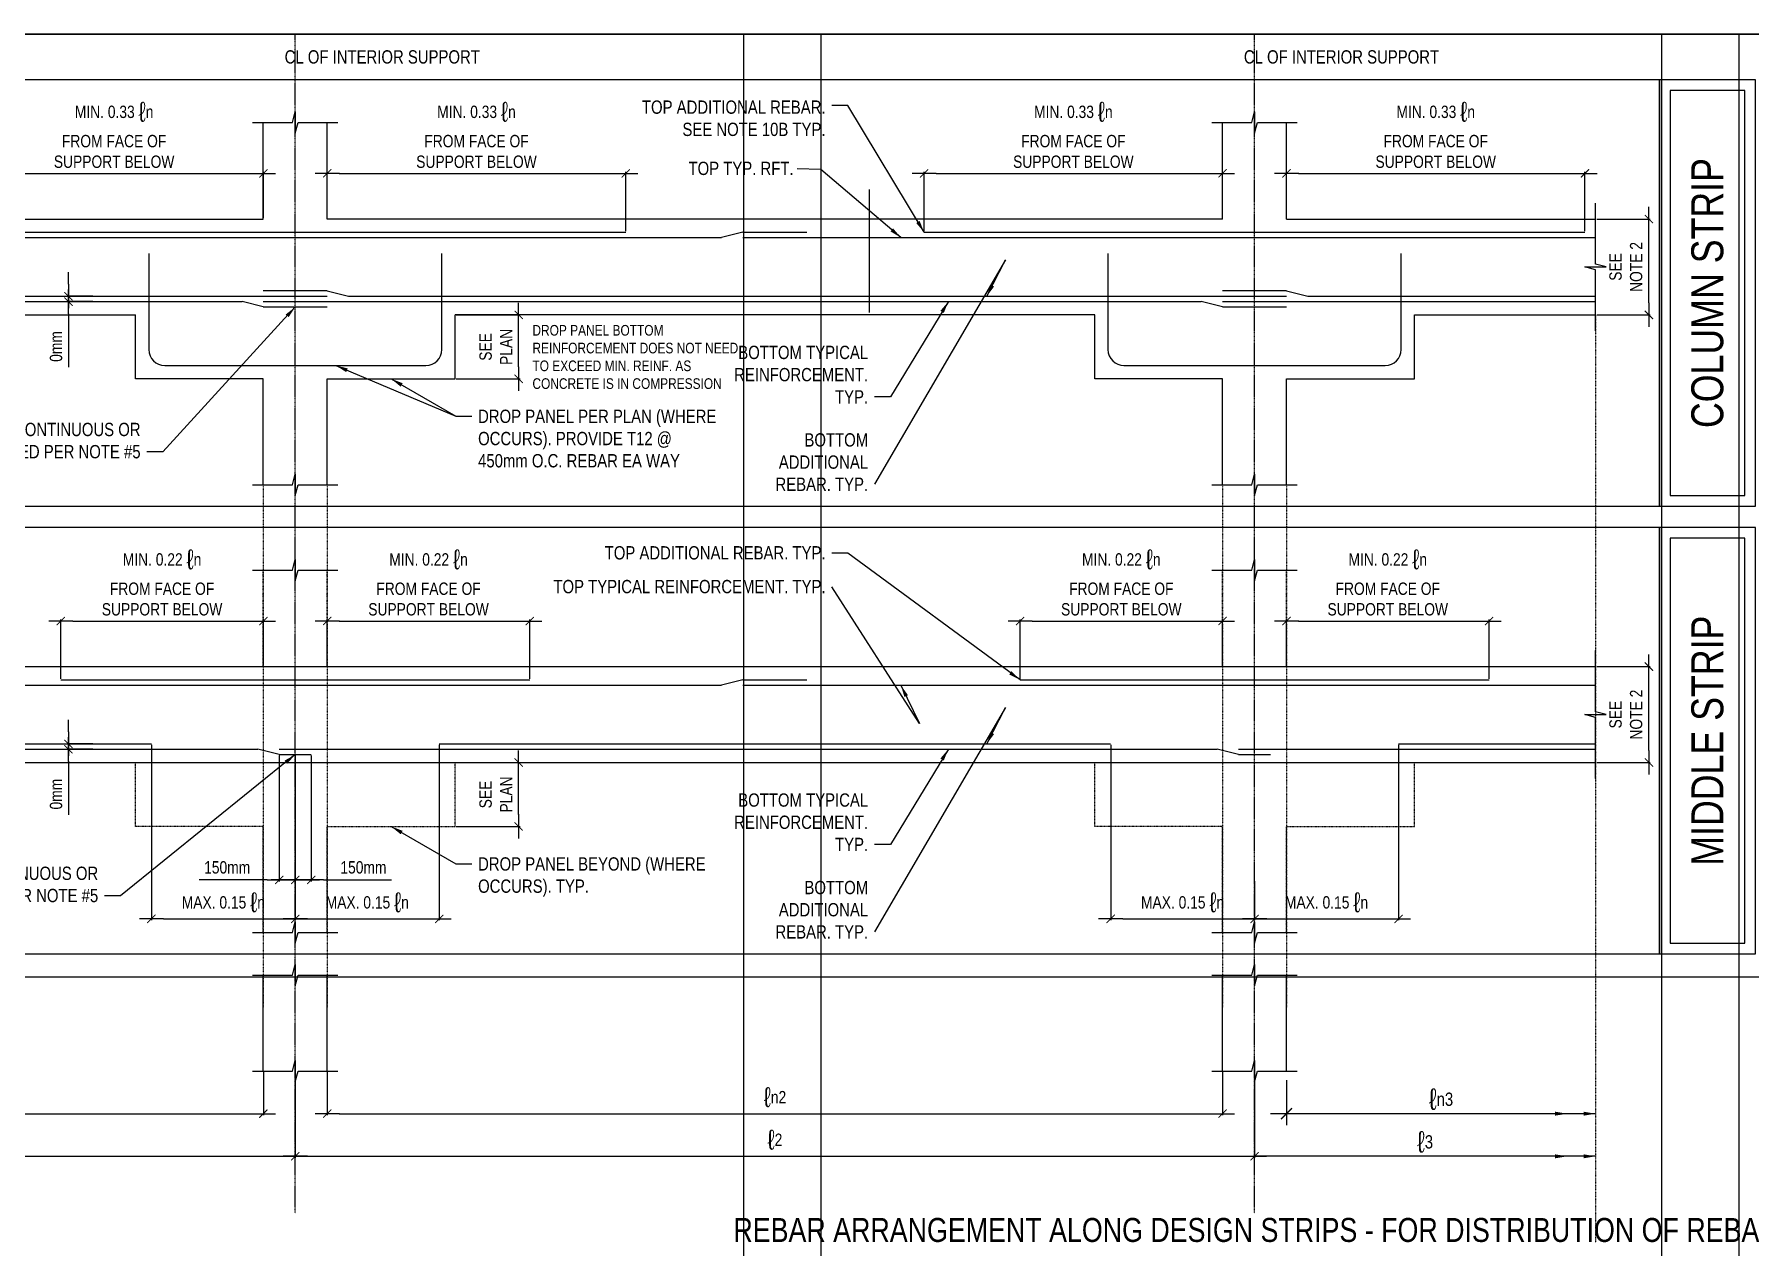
# Model space of a CAD drawing. Header units: millimetres. Extents: x 2010 to 89904, y -16050 to 57150.
# Drawn here: x 22634 to 55935, y 33612 to 57150 of the extents above; entities that cross this region are included whole.
import ezdxf

# ---------------------------------------------------------------- set-up
doc = ezdxf.new("R2010")
doc.units = ezdxf.units.MM
for name, pattern in [('CENTER2', [1.125, 0.75, -0.125, 0.125, -0.125]), ('DOT2', [0.125, 0, -0.125]), ('HIDDEN2', [0.1875, 0.125, -0.0625])]:
    doc.linetypes.add(name, pattern=pattern)
doc.layers.add('NPLT-JLA', color=193, linetype='Continuous', plot=False)
doc.layers.add('S-G-LBRY-NOTE', color=24, linetype='Continuous', plot=False)
for name, color, linetype in [('S-G-BREK', 2, 'Continuous'), ('S-G-CNTR', 1, 'CENTER2'), ('S-G-DIMS', 1, 'Continuous'), ('S-G-DOTS', 2, 'DOT2'), ('S-G-HDN2', 1, 'HIDDEN2'), ('S-G-LEDR', 2, 'Continuous'), ('S-G-MEDM', 3, 'Continuous'), ('S-G-RBAR', 7, 'Continuous'), ('S-G-STTL', 4, 'Continuous'), ('S-G-THIN', 1, 'Continuous'), ('S-G-TITL', 7, 'Continuous')]:
    doc.layers.add(name, color=color, linetype=linetype)
doc.styles.add('ARIAL', font='arial.ttf', dxfattribs={"width": 0.8})
doc.dimstyles.new('ARIALDIMS', dxfattribs={"dimscale": 12, "dimtxt": 20, "dimasz": 19.5, "dimexe": 2.25, "dimexo": 1.75, "dimgap": 10, "dimtad": 1, "dimzin": 3, "dimdsep": 46, "dimtxsty": 'ARIAL', "dimblk1": 'nyatick', "dimblk2": 'nyatick', "dimsah": 1, "dimcen": 2.25, "dimclrd": 1, "dimclre": 1, "dimclrt": 2, "dimadec": 0, "dimazin": 0, "dimtfac": 1, "dimtmove": 0, "dimatfit": 3, "dimfxl": 1, "dimfrac": 2, "dimtolj": 1, "dimtzin": 0, "dimarcsym": 0})

# ---------------------------------------------------------------- blocks, each defined once
blk = doc.blocks.new('nyatick')
at = {"layer": 'S-G-DIMS'}
blk.add_line((-1.01, 0), (1, 0), dxfattribs=at)
at = {"layer": 'S-G-DIMS', "const_width": 0.08}
blk.add_lwpolyline([(0.34, 0.34), (-0.34, -0.34)], dxfattribs=at)
blk = doc.blocks.new('*D557')
at = {"layer": 'Defpoints', "color": 0, "transparency": 16777216}
for p in [(52944, 53564), (53979, 53564), (52944, 51702)]:
    blk.add_point(p, dxfattribs=at)
at = {"layer": 'S-G-DIMS', "color": 1, "lineweight": -2, "transparency": 16777216}
for p, q in [((52965, 53564), (54006, 53564)), ((53979, 51936), (53979, 53330)), ((52965, 51702), (54006, 51702))]:
    blk.add_line(p, q, dxfattribs=at)
at = {"layer": 'S-G-DIMS', "color": 1, "lineweight": -2, "transparency": 16777216, "xscale": 234, "yscale": 234, "zscale": 234}
for p, rotation in [((53979, 53564), 90), ((53979, 51702), 270)]:
    blk.add_blockref('nyatick', p, dxfattribs=dict(at, rotation=rotation))
at = {"layer": 'S-G-DIMS', "color": 2, "transparency": 16777216, "insert": (53532, 52633), "char_height": 240, "attachment_point": 5, "rotation": 90, "style": 'ARIAL'}
blk.add_mtext('\\A1;SEE\\PNOTE 2', dxfattribs=at)
blk = doc.blocks.new('*D558')
at = {"layer": 'Defpoints', "color": 0, "transparency": 16777216}
for p in [(9699, 37022), (27080, 37022), (27080, 36194)]:
    blk.add_point(p, dxfattribs=at)
at = {"layer": 'S-G-DIMS', "color": 1, "lineweight": -2, "transparency": 16777216}
for p, q in [((9699, 37001), (9699, 36167)), ((27080, 37001), (27080, 36167)), ((9933, 36194), (26846, 36194))]:
    blk.add_line(p, q, dxfattribs=at)
at = {"layer": 'S-G-DIMS', "color": 1, "lineweight": -2, "transparency": 16777216, "xscale": 234, "yscale": 234, "zscale": 234, "rotation": 180}
blk.add_blockref('nyatick', (9699, 36194), dxfattribs=at)
at = {"layer": 'S-G-DIMS', "color": 1, "lineweight": -2, "transparency": 16777216, "xscale": 234, "yscale": 234, "zscale": 234}
blk.add_blockref('nyatick', (27080, 36194), dxfattribs=at)
at = {"layer": 'S-G-DIMS', "color": 2, "transparency": 16777216, "insert": (18389, 36512), "char_height": 240, "attachment_point": 5, "style": 'ARIAL'}
blk.add_mtext('\\A1;{\\fArial|b0|i0|c0|p34;\\H1.6x;ℓ\\H0.625x;n1 }', dxfattribs=at)
blk = doc.blocks.new('*D559')
at = {"layer": 'Defpoints', "color": 0, "transparency": 16777216}
for p in [(28321, 37022), (45702, 37022), (45702, 36194)]:
    blk.add_point(p, dxfattribs=at)
at = {"layer": 'S-G-DIMS', "color": 1, "lineweight": -2, "transparency": 16777216}
for p, q in [((28321, 37001), (28321, 36167)), ((45702, 37001), (45702, 36167)), ((28555, 36194), (45468, 36194))]:
    blk.add_line(p, q, dxfattribs=at)
at = {"layer": 'S-G-DIMS', "color": 1, "lineweight": -2, "transparency": 16777216, "xscale": 234, "yscale": 234, "zscale": 234, "rotation": 180}
blk.add_blockref('nyatick', (28321, 36194), dxfattribs=at)
at = {"layer": 'S-G-DIMS', "color": 1, "lineweight": -2, "transparency": 16777216, "xscale": 234, "yscale": 234, "zscale": 234}
blk.add_blockref('nyatick', (45702, 36194), dxfattribs=at)
at = {"layer": 'S-G-DIMS', "color": 2, "transparency": 16777216, "insert": (37012, 36512), "char_height": 240, "attachment_point": 5, "style": 'ARIAL'}
blk.add_mtext('\\A1;{\\fArial|b0|i0|c0|p34;\\H1.6x;ℓ\\H0.625x;n2 }', dxfattribs=at)
blk = doc.blocks.new('*D560')
at = {"layer": 'Defpoints', "color": 0, "transparency": 16777216}
for p in [(9078, 37022), (27701, 37022), (27701, 35366)]:
    blk.add_point(p, dxfattribs=at)
at = {"layer": 'S-G-DIMS', "color": 1, "lineweight": -2, "transparency": 16777216}
for p, q in [((9078, 37001), (9078, 35339)), ((27701, 37001), (27701, 35339)), ((9312, 35366), (27467, 35366))]:
    blk.add_line(p, q, dxfattribs=at)
at = {"layer": 'S-G-DIMS', "color": 1, "lineweight": -2, "transparency": 16777216, "xscale": 234, "yscale": 234, "zscale": 234, "rotation": 180}
blk.add_blockref('nyatick', (9078, 35366), dxfattribs=at)
at = {"layer": 'S-G-DIMS', "color": 1, "lineweight": -2, "transparency": 16777216, "xscale": 234, "yscale": 234, "zscale": 234}
blk.add_blockref('nyatick', (27701, 35366), dxfattribs=at)
at = {"layer": 'S-G-DIMS', "color": 2, "transparency": 16777216, "insert": (18389, 35685), "char_height": 240, "attachment_point": 5, "style": 'ARIAL'}
blk.add_mtext('\\A1;{\\fArial|b0|i0|c0|p34;\\H1.6x;ℓ\\H0.625x;1 }', dxfattribs=at)
blk = doc.blocks.new('*D561')
at = {"layer": 'Defpoints', "color": 0, "transparency": 16777216}
for p in [(27701, 37022), (46323, 37022), (46323, 35366)]:
    blk.add_point(p, dxfattribs=at)
at = {"layer": 'S-G-DIMS', "color": 1, "lineweight": -2, "transparency": 16777216}
for p, q in [((27701, 37001), (27701, 35339)), ((46323, 37001), (46323, 35339)), ((27935, 35366), (46089, 35366))]:
    blk.add_line(p, q, dxfattribs=at)
at = {"layer": 'S-G-DIMS', "color": 1, "lineweight": -2, "transparency": 16777216, "xscale": 234, "yscale": 234, "zscale": 234, "rotation": 180}
blk.add_blockref('nyatick', (27701, 35366), dxfattribs=at)
at = {"layer": 'S-G-DIMS', "color": 1, "lineweight": -2, "transparency": 16777216, "xscale": 234, "yscale": 234, "zscale": 234}
blk.add_blockref('nyatick', (46323, 35366), dxfattribs=at)
at = {"layer": 'S-G-DIMS', "color": 2, "transparency": 16777216, "insert": (37012, 35685), "char_height": 240, "attachment_point": 5, "style": 'ARIAL'}
blk.add_mtext('\\A1;{\\fArial|b0|i0|c0|p34;\\H1.6x;ℓ\\H0.625x;2 }', dxfattribs=at)
blk = doc.blocks.new('*D618')
at = {"layer": 'Defpoints', "color": 0, "transparency": 16777216}
for p in [(52944, 44874), (53979, 44874), (52944, 43011)]:
    blk.add_point(p, dxfattribs=at)
at = {"layer": 'S-G-DIMS', "color": 1, "lineweight": -2, "transparency": 16777216}
for p, q in [((52965, 44874), (54006, 44874)), ((53979, 43245), (53979, 44640)), ((52965, 43011), (54006, 43011))]:
    blk.add_line(p, q, dxfattribs=at)
at = {"layer": 'S-G-DIMS', "color": 1, "lineweight": -2, "transparency": 16777216, "xscale": 234, "yscale": 234, "zscale": 234}
for p, rotation in [((53979, 44874), 90), ((53979, 43011), 270)]:
    blk.add_blockref('nyatick', p, dxfattribs=dict(at, rotation=rotation))
at = {"layer": 'S-G-DIMS', "color": 2, "transparency": 16777216, "insert": (53532, 43942), "char_height": 240, "attachment_point": 5, "rotation": 90, "style": 'ARIAL'}
blk.add_mtext('\\A1;SEE\\PNOTE 2', dxfattribs=at)
blk = doc.blocks.new('*D619')
at = {"layer": 'Defpoints', "color": 0, "transparency": 16777216}
for p in [(30804, 51702), (32036, 51702), (30804, 50460)]:
    blk.add_point(p, dxfattribs=at)
at = {"layer": 'S-G-DIMS', "color": 1, "lineweight": -2, "transparency": 16777216}
for p, q in [((30825, 51702), (32063, 51702)), ((32036, 50694), (32036, 51468)), ((30825, 50460), (32063, 50460))]:
    blk.add_line(p, q, dxfattribs=at)
at = {"layer": 'S-G-DIMS', "color": 1, "lineweight": -2, "transparency": 16777216, "xscale": 234, "yscale": 234, "zscale": 234}
for p, rotation in [((32036, 51702), 90), ((32036, 50460), 270)]:
    blk.add_blockref('nyatick', p, dxfattribs=dict(at, rotation=rotation))
at = {"layer": 'S-G-DIMS', "color": 2, "transparency": 16777216, "insert": (31594, 51081), "char_height": 240, "attachment_point": 5, "rotation": 90, "style": 'ARIAL'}
blk.add_mtext('\\A1;SEE\\PPLAN', dxfattribs=at)
blk = doc.blocks.new('*D621')
at = {"layer": 'Defpoints', "color": 0, "transparency": 16777216}
for p in [(27080, 54450), (21286, 53305), (27080, 53564)]:
    blk.add_point(p, dxfattribs=at)
at = {"layer": 'S-G-DIMS', "color": 1, "lineweight": -2, "transparency": 16777216}
for p, q in [((21286, 53326), (21286, 54477)), ((21520, 54450), (26846, 54450)), ((27080, 53585), (27080, 54477))]:
    blk.add_line(p, q, dxfattribs=at)
at = {"layer": 'S-G-DIMS', "color": 1, "lineweight": -2, "transparency": 16777216, "xscale": 234, "yscale": 234, "zscale": 234, "rotation": 180}
blk.add_blockref('nyatick', (21286, 54450), dxfattribs=at)
at = {"layer": 'S-G-DIMS', "color": 1, "lineweight": -2, "transparency": 16777216, "xscale": 234, "yscale": 234, "zscale": 234}
blk.add_blockref('nyatick', (27080, 54450), dxfattribs=at)
at = {"layer": 'S-G-DIMS', "color": 2, "transparency": 16777216, "insert": (24183, 55195), "char_height": 240, "width": 3000.59, "attachment_point": 5, "style": 'ARIAL'}
blk.add_mtext('\\A1;MIN. 0.33 {\\H1.6x;ℓ}n\\PFROM FACE OF SUPPORT BELOW', dxfattribs=at)
blk = doc.blocks.new('*D622')
at = {"layer": 'Defpoints', "color": 0, "transparency": 16777216}
for p in [(34115, 54450), (28321, 53564), (34115, 53305)]:
    blk.add_point(p, dxfattribs=at)
at = {"layer": 'S-G-DIMS', "color": 1, "lineweight": -2, "transparency": 16777216}
for p, q in [((28321, 53585), (28321, 54477)), ((28555, 54450), (33881, 54450)), ((34115, 53326), (34115, 54477))]:
    blk.add_line(p, q, dxfattribs=at)
at = {"layer": 'S-G-DIMS', "color": 1, "lineweight": -2, "transparency": 16777216, "xscale": 234, "yscale": 234, "zscale": 234, "rotation": 180}
blk.add_blockref('nyatick', (28321, 54450), dxfattribs=at)
at = {"layer": 'S-G-DIMS', "color": 1, "lineweight": -2, "transparency": 16777216, "xscale": 234, "yscale": 234, "zscale": 234}
blk.add_blockref('nyatick', (34115, 54450), dxfattribs=at)
at = {"layer": 'S-G-DIMS', "color": 2, "transparency": 16777216, "insert": (31218, 55195), "char_height": 240, "width": 3257.68, "attachment_point": 5, "style": 'ARIAL'}
blk.add_mtext('\\A1;MIN. 0.33 {\\H1.6x;ℓ}n\\PFROM FACE OF SUPPORT BELOW', dxfattribs=at)
blk = doc.blocks.new('*D623')
at = {"layer": 'Defpoints', "color": 0, "transparency": 16777216}
for p in [(45702, 54450), (39908, 53305), (45702, 53564)]:
    blk.add_point(p, dxfattribs=at)
at = {"layer": 'S-G-DIMS', "color": 1, "lineweight": -2, "transparency": 16777216}
for p, q in [((39908, 53326), (39908, 54477)), ((40142, 54450), (45468, 54450)), ((45702, 53585), (45702, 54477))]:
    blk.add_line(p, q, dxfattribs=at)
at = {"layer": 'S-G-DIMS', "color": 1, "lineweight": -2, "transparency": 16777216, "xscale": 234, "yscale": 234, "zscale": 234, "rotation": 180}
blk.add_blockref('nyatick', (39908, 54450), dxfattribs=at)
at = {"layer": 'S-G-DIMS', "color": 1, "lineweight": -2, "transparency": 16777216, "xscale": 234, "yscale": 234, "zscale": 234}
blk.add_blockref('nyatick', (45702, 54450), dxfattribs=at)
at = {"layer": 'S-G-DIMS', "color": 2, "transparency": 16777216, "insert": (42805, 55195), "char_height": 240, "width": 2881.05, "attachment_point": 5, "style": 'ARIAL'}
blk.add_mtext('\\A1;MIN. 0.33 {\\H1.6x;ℓ}n\\PFROM FACE OF SUPPORT BELOW', dxfattribs=at)
blk = doc.blocks.new('*D624')
at = {"layer": 'Defpoints', "color": 0, "transparency": 16777216}
for p in [(52737, 54450), (46944, 53564), (52737, 53305)]:
    blk.add_point(p, dxfattribs=at)
at = {"layer": 'S-G-DIMS', "color": 1, "lineweight": -2, "transparency": 16777216}
for p, q in [((46944, 53585), (46944, 54477)), ((47178, 54450), (52503, 54450)), ((52737, 53326), (52737, 54477))]:
    blk.add_line(p, q, dxfattribs=at)
at = {"layer": 'S-G-DIMS', "color": 1, "lineweight": -2, "transparency": 16777216, "xscale": 234, "yscale": 234, "zscale": 234, "rotation": 180}
blk.add_blockref('nyatick', (46944, 54450), dxfattribs=at)
at = {"layer": 'S-G-DIMS', "color": 1, "lineweight": -2, "transparency": 16777216, "xscale": 234, "yscale": 234, "zscale": 234}
blk.add_blockref('nyatick', (52737, 54450), dxfattribs=at)
at = {"layer": 'S-G-DIMS', "color": 2, "transparency": 16777216, "insert": (49840, 55195), "char_height": 240, "width": 2975.98, "attachment_point": 5, "style": 'ARIAL'}
blk.add_mtext('\\A1;MIN. 0.33 {\\H1.6x;ℓ}n\\PFROM FACE OF SUPPORT BELOW', dxfattribs=at)
blk = doc.blocks.new('*D629')
at = {"layer": 'Defpoints', "color": 0, "transparency": 16777216}
for p in [(27080, 45759), (27080, 44874), (23148, 44615)]:
    blk.add_point(p, dxfattribs=at)
at = {"layer": 'S-G-DIMS', "color": 1, "lineweight": -2, "transparency": 16777216}
for p, q in [((23148, 44636), (23148, 45786)), ((23382, 45759), (26846, 45759)), ((27080, 44895), (27080, 45786))]:
    blk.add_line(p, q, dxfattribs=at)
at = {"layer": 'S-G-DIMS', "color": 1, "lineweight": -2, "transparency": 16777216, "xscale": 234, "yscale": 234, "zscale": 234, "rotation": 180}
blk.add_blockref('nyatick', (23148, 45759), dxfattribs=at)
at = {"layer": 'S-G-DIMS', "color": 1, "lineweight": -2, "transparency": 16777216, "xscale": 234, "yscale": 234, "zscale": 234}
blk.add_blockref('nyatick', (27080, 45759), dxfattribs=at)
at = {"layer": 'S-G-DIMS', "color": 2, "transparency": 16777216, "insert": (25114, 46505), "char_height": 240, "width": 2334.03, "attachment_point": 5, "style": 'ARIAL'}
blk.add_mtext('\\A1;MIN. 0.22 {\\H1.6x;ℓ}n FROM FACE OF SUPPORT BELOW', dxfattribs=at)
blk = doc.blocks.new('*D630')
at = {"layer": 'Defpoints', "color": 0, "transparency": 16777216}
for p in [(32253, 45759), (28321, 44874), (32253, 44615)]:
    blk.add_point(p, dxfattribs=at)
at = {"layer": 'S-G-DIMS', "color": 1, "lineweight": -2, "transparency": 16777216}
for p, q in [((28321, 44895), (28321, 45786)), ((28555, 45759), (32019, 45759)), ((32253, 44636), (32253, 45786))]:
    blk.add_line(p, q, dxfattribs=at)
at = {"layer": 'S-G-DIMS', "color": 1, "lineweight": -2, "transparency": 16777216, "xscale": 234, "yscale": 234, "zscale": 234, "rotation": 180}
blk.add_blockref('nyatick', (28321, 45759), dxfattribs=at)
at = {"layer": 'S-G-DIMS', "color": 1, "lineweight": -2, "transparency": 16777216, "xscale": 234, "yscale": 234, "zscale": 234}
blk.add_blockref('nyatick', (32253, 45759), dxfattribs=at)
at = {"layer": 'S-G-DIMS', "color": 2, "transparency": 16777216, "insert": (30287, 46505), "char_height": 240, "width": 2452.65, "attachment_point": 5, "style": 'ARIAL'}
blk.add_mtext('\\A1;MIN. 0.22 {\\H1.6x;ℓ}n\\PFROM FACE OF SUPPORT BELOW', dxfattribs=at)
blk = doc.blocks.new('*D631')
at = {"layer": 'Defpoints', "color": 0, "transparency": 16777216}
for p in [(45702, 45759), (45702, 44874), (41771, 44615)]:
    blk.add_point(p, dxfattribs=at)
at = {"layer": 'S-G-DIMS', "color": 1, "lineweight": -2, "transparency": 16777216}
for p, q in [((41771, 44636), (41771, 45786)), ((42005, 45759), (45468, 45759)), ((45702, 44895), (45702, 45786))]:
    blk.add_line(p, q, dxfattribs=at)
at = {"layer": 'S-G-DIMS', "color": 1, "lineweight": -2, "transparency": 16777216, "xscale": 234, "yscale": 234, "zscale": 234, "rotation": 180}
blk.add_blockref('nyatick', (41771, 45759), dxfattribs=at)
at = {"layer": 'S-G-DIMS', "color": 1, "lineweight": -2, "transparency": 16777216, "xscale": 234, "yscale": 234, "zscale": 234}
blk.add_blockref('nyatick', (45702, 45759), dxfattribs=at)
at = {"layer": 'S-G-DIMS', "color": 2, "transparency": 16777216, "insert": (43736, 46505), "char_height": 240, "width": 2586.06, "attachment_point": 5, "style": 'ARIAL'}
blk.add_mtext('\\A1;MIN. 0.22 {\\H1.6x;ℓ}n\\PFROM FACE OF SUPPORT BELOW', dxfattribs=at)
blk = doc.blocks.new('*D632')
at = {"layer": 'Defpoints', "color": 0, "transparency": 16777216}
for p in [(50875, 45759), (46944, 44874), (50875, 44615)]:
    blk.add_point(p, dxfattribs=at)
at = {"layer": 'S-G-DIMS', "color": 1, "lineweight": -2, "transparency": 16777216}
for p, q in [((46944, 44895), (46944, 45786)), ((47178, 45759), (50641, 45759)), ((50875, 44636), (50875, 45786))]:
    blk.add_line(p, q, dxfattribs=at)
at = {"layer": 'S-G-DIMS', "color": 1, "lineweight": -2, "transparency": 16777216, "xscale": 234, "yscale": 234, "zscale": 234, "rotation": 180}
blk.add_blockref('nyatick', (46944, 45759), dxfattribs=at)
at = {"layer": 'S-G-DIMS', "color": 1, "lineweight": -2, "transparency": 16777216, "xscale": 234, "yscale": 234, "zscale": 234}
blk.add_blockref('nyatick', (50875, 45759), dxfattribs=at)
at = {"layer": 'S-G-DIMS', "color": 2, "transparency": 16777216, "insert": (48909, 46505), "char_height": 240, "width": 3060.82, "attachment_point": 5, "style": 'ARIAL'}
blk.add_mtext('\\A1;MIN. 0.22 {\\H1.6x;ℓ}n\\PFROM FACE OF SUPPORT BELOW', dxfattribs=at)
blk = doc.blocks.new('*D633')
at = {"layer": 'Defpoints', "color": 0, "transparency": 16777216}
for p in [(30804, 43011), (32036, 43011), (30804, 41770)]:
    blk.add_point(p, dxfattribs=at)
at = {"layer": 'S-G-DIMS', "color": 1, "lineweight": -2, "transparency": 16777216}
for p, q in [((30825, 43011), (32063, 43011)), ((32036, 42004), (32036, 42777)), ((30825, 41770), (32063, 41770))]:
    blk.add_line(p, q, dxfattribs=at)
at = {"layer": 'S-G-DIMS', "color": 1, "lineweight": -2, "transparency": 16777216, "xscale": 234, "yscale": 234, "zscale": 234}
for p, rotation in [((32036, 43011), 90), ((32036, 41770), 270)]:
    blk.add_blockref('nyatick', p, dxfattribs=dict(at, rotation=rotation))
at = {"layer": 'S-G-DIMS', "color": 2, "transparency": 16777216, "insert": (31594, 42391), "char_height": 240, "attachment_point": 5, "rotation": 90, "style": 'ARIAL'}
blk.add_mtext('\\A1;SEE\\PPLAN', dxfattribs=at)
blk = doc.blocks.new('*D609')
at = {"layer": 'Defpoints', "color": 0, "transparency": 16777216}
for p in [(27701, 43167), (28011, 43167), (28011, 40732)]:
    blk.add_point(p, dxfattribs=at)
at = {"layer": 'S-G-DIMS', "color": 1, "lineweight": -2, "transparency": 16777216}
for p, q in [((27701, 43146), (27701, 40705)), ((28011, 43146), (28011, 40705)), ((27467, 40732), (27233, 40732)), ((27701, 40732), (28011, 40732)), ((28245, 40732), (29567, 40732))]:
    blk.add_line(p, q, dxfattribs=at)
at = {"layer": 'S-G-DIMS', "color": 1, "lineweight": -2, "transparency": 16777216, "xscale": 234, "yscale": 234, "zscale": 234}
blk.add_blockref('nyatick', (27701, 40732), dxfattribs=at)
at = {"layer": 'S-G-DIMS', "color": 1, "lineweight": -2, "transparency": 16777216, "xscale": 234, "yscale": 234, "zscale": 234, "rotation": 180}
blk.add_blockref('nyatick', (28011, 40732), dxfattribs=at)
at = {"layer": 'S-G-DIMS', "color": 2, "transparency": 16777216, "insert": (29023, 40975), "char_height": 240, "attachment_point": 5, "style": 'ARIAL'}
blk.add_mtext('\\A1;150mm', dxfattribs=at)
blk = doc.blocks.new('*D610')
at = {"layer": 'Defpoints', "color": 0, "transparency": 16777216}
for p in [(27390, 43167), (27701, 43167), (27701, 40732)]:
    blk.add_point(p, dxfattribs=at)
at = {"layer": 'S-G-DIMS', "color": 1, "lineweight": -2, "transparency": 16777216}
for p, q in [((27390, 43146), (27390, 40705)), ((27701, 43146), (27701, 40705)), ((27156, 40732), (25834, 40732)), ((27701, 40732), (27390, 40732)), ((27935, 40732), (28169, 40732))]:
    blk.add_line(p, q, dxfattribs=at)
at = {"layer": 'S-G-DIMS', "color": 1, "lineweight": -2, "transparency": 16777216, "xscale": 234, "yscale": 234, "zscale": 234}
blk.add_blockref('nyatick', (27390, 40732), dxfattribs=at)
at = {"layer": 'S-G-DIMS', "color": 1, "lineweight": -2, "transparency": 16777216, "xscale": 234, "yscale": 234, "zscale": 234, "rotation": 180}
blk.add_blockref('nyatick', (27701, 40732), dxfattribs=at)
at = {"layer": 'S-G-DIMS', "color": 2, "transparency": 16777216, "insert": (26378, 40975), "char_height": 240, "attachment_point": 5, "style": 'ARIAL'}
blk.add_mtext('\\A1;150mm', dxfattribs=at)
blk = doc.blocks.new('*D611')
at = {"layer": 'Defpoints', "color": 0, "transparency": 16777216}
for p in [(23298, 52064), (23792, 52064), (23792, 51960)]:
    blk.add_point(p, dxfattribs=at)
at = {"layer": 'S-G-DIMS', "color": 1, "lineweight": -2, "transparency": 16777216}
for p, q in [((23298, 52298), (23298, 52532)), ((23771, 52064), (23271, 52064)), ((23771, 51960), (23271, 51960)), ((23298, 52064), (23298, 51960)), ((23298, 51726), (23298, 50685))]:
    blk.add_line(p, q, dxfattribs=at)
at = {"layer": 'S-G-DIMS', "color": 1, "lineweight": -2, "transparency": 16777216, "xscale": 234, "yscale": 234, "zscale": 234}
for p, rotation in [((23298, 52064), 270), ((23298, 51960), 90)]:
    blk.add_blockref('nyatick', p, dxfattribs=dict(at, rotation=rotation))
at = {"layer": 'S-G-DIMS', "color": 2, "transparency": 16777216, "insert": (23056, 51089), "char_height": 240, "attachment_point": 5, "rotation": 90, "style": 'ARIAL'}
blk.add_mtext('\\A1;0mm', dxfattribs=at)
blk = doc.blocks.new('*D612')
at = {"layer": 'Defpoints', "color": 0, "transparency": 16777216}
for p in [(23298, 43373), (23792, 43373), (23792, 43270)]:
    blk.add_point(p, dxfattribs=at)
at = {"layer": 'S-G-DIMS', "color": 1, "lineweight": -2, "transparency": 16777216}
for p, q in [((23298, 43607), (23298, 43841)), ((23771, 43373), (23271, 43373)), ((23298, 43373), (23298, 43270)), ((23771, 43270), (23271, 43270)), ((23298, 43036), (23298, 41994))]:
    blk.add_line(p, q, dxfattribs=at)
at = {"layer": 'S-G-DIMS', "color": 1, "lineweight": -2, "transparency": 16777216, "xscale": 234, "yscale": 234, "zscale": 234}
for p, rotation in [((23298, 43373), 270), ((23298, 43270), 90)]:
    blk.add_blockref('nyatick', p, dxfattribs=dict(at, rotation=rotation))
at = {"layer": 'S-G-DIMS', "color": 2, "transparency": 16777216, "insert": (23056, 42398), "char_height": 240, "attachment_point": 5, "rotation": 90, "style": 'ARIAL'}
blk.add_mtext('\\A1;0mm', dxfattribs=at)
blk = doc.blocks.new('*D613')
at = {"layer": 'Defpoints', "color": 0, "transparency": 16777216}
for p in [(24907, 43373), (27701, 40732), (27701, 39976)]:
    blk.add_point(p, dxfattribs=at)
at = {"layer": 'S-G-DIMS', "color": 1, "lineweight": -2, "transparency": 16777216}
for p, q in [((24907, 43352), (24907, 39949)), ((27701, 40711), (27701, 39949)), ((25141, 39976), (27467, 39976))]:
    blk.add_line(p, q, dxfattribs=at)
at = {"layer": 'S-G-DIMS', "color": 1, "lineweight": -2, "transparency": 16777216, "xscale": 234, "yscale": 234, "zscale": 234, "rotation": 180}
blk.add_blockref('nyatick', (24907, 39976), dxfattribs=at)
at = {"layer": 'S-G-DIMS', "color": 1, "lineweight": -2, "transparency": 16777216, "xscale": 234, "yscale": 234, "zscale": 234}
blk.add_blockref('nyatick', (27701, 39976), dxfattribs=at)
at = {"layer": 'S-G-DIMS', "color": 2, "transparency": 16777216, "insert": (26304, 40294), "char_height": 240, "attachment_point": 5, "style": 'ARIAL'}
blk.add_mtext('\\A1;MAX. 0.15 {\\H1.6x;ℓ}n ', dxfattribs=at)
blk = doc.blocks.new('*D614')
at = {"layer": 'Defpoints', "color": 0, "transparency": 16777216}
for p in [(30495, 43373), (27701, 40732), (30495, 39976)]:
    blk.add_point(p, dxfattribs=at)
at = {"layer": 'S-G-DIMS', "color": 1, "lineweight": -2, "transparency": 16777216}
for p, q in [((30495, 43352), (30495, 39949)), ((27701, 40711), (27701, 39949)), ((27935, 39976), (30261, 39976))]:
    blk.add_line(p, q, dxfattribs=at)
at = {"layer": 'S-G-DIMS', "color": 1, "lineweight": -2, "transparency": 16777216, "xscale": 234, "yscale": 234, "zscale": 234, "rotation": 180}
blk.add_blockref('nyatick', (27701, 39976), dxfattribs=at)
at = {"layer": 'S-G-DIMS', "color": 1, "lineweight": -2, "transparency": 16777216, "xscale": 234, "yscale": 234, "zscale": 234}
blk.add_blockref('nyatick', (30495, 39976), dxfattribs=at)
at = {"layer": 'S-G-DIMS', "color": 2, "transparency": 16777216, "insert": (29098, 40294), "char_height": 240, "attachment_point": 5, "style": 'ARIAL'}
blk.add_mtext('\\A1;MAX. 0.15 {\\H1.6x;ℓ}n ', dxfattribs=at)
blk = doc.blocks.new('*D615')
at = {"layer": 'Defpoints', "color": 0, "transparency": 16777216}
for p in [(43530, 43373), (46323, 40732), (46323, 39976)]:
    blk.add_point(p, dxfattribs=at)
at = {"layer": 'S-G-DIMS', "color": 1, "lineweight": -2, "transparency": 16777216}
for p, q in [((43530, 43352), (43530, 39949)), ((46323, 40711), (46323, 39949)), ((43764, 39976), (46089, 39976))]:
    blk.add_line(p, q, dxfattribs=at)
at = {"layer": 'S-G-DIMS', "color": 1, "lineweight": -2, "transparency": 16777216, "xscale": 234, "yscale": 234, "zscale": 234, "rotation": 180}
blk.add_blockref('nyatick', (43530, 39976), dxfattribs=at)
at = {"layer": 'S-G-DIMS', "color": 1, "lineweight": -2, "transparency": 16777216, "xscale": 234, "yscale": 234, "zscale": 234}
blk.add_blockref('nyatick', (46323, 39976), dxfattribs=at)
at = {"layer": 'S-G-DIMS', "color": 2, "transparency": 16777216, "insert": (44926, 40294), "char_height": 240, "attachment_point": 5, "style": 'ARIAL'}
blk.add_mtext('\\A1;MAX. 0.15 {\\H1.6x;ℓ}n ', dxfattribs=at)
blk = doc.blocks.new('*D616')
at = {"layer": 'Defpoints', "color": 0, "transparency": 16777216}
for p in [(49118, 43373), (46323, 40732), (49118, 39976)]:
    blk.add_point(p, dxfattribs=at)
at = {"layer": 'S-G-DIMS', "color": 1, "lineweight": -2, "transparency": 16777216}
for p, q in [((49118, 43352), (49118, 39949)), ((46323, 40711), (46323, 39949)), ((46557, 39976), (48884, 39976))]:
    blk.add_line(p, q, dxfattribs=at)
at = {"layer": 'S-G-DIMS', "color": 1, "lineweight": -2, "transparency": 16777216, "xscale": 234, "yscale": 234, "zscale": 234, "rotation": 180}
blk.add_blockref('nyatick', (46323, 39976), dxfattribs=at)
at = {"layer": 'S-G-DIMS', "color": 1, "lineweight": -2, "transparency": 16777216, "xscale": 234, "yscale": 234, "zscale": 234}
blk.add_blockref('nyatick', (49118, 39976), dxfattribs=at)
at = {"layer": 'S-G-DIMS', "color": 2, "transparency": 16777216, "insert": (47720, 40294), "char_height": 240, "attachment_point": 5, "style": 'ARIAL'}
blk.add_mtext('\\A1;MAX. 0.15 {\\H1.6x;ℓ}n ', dxfattribs=at)

msp = doc.modelspace()

# ---------------------------------------------------------------- linework, layer by layer
at = {"layer": 'NPLT-JLA'}
for p, q in [((89875, 57150), (2250, 57150)), ((20075, 57150), (89875, 57150)), ((36400, 57150), (36400, -16050)), ((37900, 57150), (37900, -16050)), ((54225, 57150), (54225, -16050)), ((55725, 57150), (55725, -16050)), ((38846.138, 51750.249), (38846.138, 54139.792)), ((2250, 38850), (89875, 38850)), ((2250, 38850), (72050, 38850)), ((20075, 38850), (89875, 38850))]:
    msp.add_line(p, q, dxfattribs=at)
at = {"layer": 'S-G-BREK'}
for points in [[(26872.861, 55437.01), (27645.078, 55437.01), (27700.521, 55643.925), (27700.521, 55230.095), (27755.963, 55437.01), (28528.18, 55437.01)], [(45495.194, 55437.01), (46267.41, 55437.01), (46322.853, 55643.925), (46322.853, 55230.095), (46378.296, 55437.01), (47150.512, 55437.01)], [(52944.127, 51391.407), (52944.127, 52577.453), (52737.212, 52632.895), (53151.041, 52632.895), (52944.127, 52688.338), (52944.127, 53874.384)], [(26872.861, 48401.907), (27645.078, 48401.907), (27700.521, 48608.822), (27700.521, 48194.992), (27755.963, 48401.907), (28528.18, 48401.907)], [(45495.194, 48401.907), (46267.41, 48401.907), (46322.853, 48608.822), (46322.853, 48194.992), (46378.296, 48401.907), (47150.512, 48401.907)], [(26872.861, 46746.589), (27645.078, 46746.589), (27700.521, 46953.503), (27700.521, 46539.674), (27755.963, 46746.589), (28528.18, 46746.589)], [(45495.194, 46746.589), (46267.41, 46746.589), (46322.853, 46953.503), (46322.853, 46539.674), (46378.296, 46746.589), (47150.512, 46746.589)], [(52944.127, 42700.985), (52944.127, 43887.031), (52737.212, 43942.474), (53151.041, 43942.474), (52944.127, 43997.916), (52944.127, 45183.963)], [(26872.861, 39711.485), (27645.078, 39711.485), (27700.521, 39918.4), (27700.521, 39504.57), (27755.963, 39711.485), (28528.18, 39711.485)], [(45495.194, 39711.485), (46267.41, 39711.485), (46322.853, 39918.4), (46322.853, 39504.57), (46378.296, 39711.485), (47150.512, 39711.485)], [(26872.861, 38883.826), (27645.078, 38883.826), (27700.521, 39090.741), (27700.521, 38676.911), (27755.963, 38883.826), (28528.18, 38883.826)], [(45495.194, 38883.826), (46267.41, 38883.826), (46322.853, 39090.741), (46322.853, 38676.911), (46378.296, 38883.826), (47150.512, 38883.826)], [(26872.861, 37021.593), (27645.078, 37021.593), (27700.521, 37228.508), (27700.521, 36814.678), (27755.963, 37021.593), (28528.18, 37021.593)], [(45495.194, 37021.593), (46267.41, 37021.593), (46322.853, 37228.508), (46322.853, 36814.678), (46378.296, 37021.593), (47150.512, 37021.593)]]:
    msp.add_lwpolyline(points, dxfattribs=at)
at = {"layer": 'S-G-CNTR'}
for p, q in [((27700.521, 34262.398), (27700.521, 57150)), ((46322.853, 34262.398), (46322.853, 57150))]:
    msp.add_line(p, q, dxfattribs=at)
at = {"layer": 'S-G-DIMS', "color": 1}
msp.add_line((46943.597, 36847.784), (46943.597, 35970.466), dxfattribs=at)
at = {"layer": 'S-G-DOTS'}
for p, q in [((52944.127, 51701.779), (52944.127, 33684.881)), ((27079.776, 48401.907), (27079.776, 38263.082)), ((28321.265, 48401.907), (28321.265, 38263.082)), ((45702.109, 48401.907), (45702.109, 38263.082)), ((46943.597, 48401.907), (46943.597, 38263.082))]:
    msp.add_line(p, q, dxfattribs=at)
at = {"layer": 'S-G-HDN2'}
for p, q in [((27079.776, 44873.59), (27079.776, 46746.589)), ((28321.265, 44873.59), (28321.265, 46746.589)), ((45702.109, 44873.59), (45702.109, 46746.589)), ((46943.597, 44873.59), (46943.597, 46746.589)), ((24596.799, 41769.868), (24596.799, 43011.357)), ((30804.243, 41769.868), (30804.243, 43011.357)), ((43219.131, 41769.868), (43219.131, 43011.357)), ((49426.575, 41769.868), (49426.575, 43011.357)), ((27079.776, 41769.868), (24596.799, 41769.868)), ((27079.776, 39711.485), (27079.776, 41769.868)), ((28321.265, 39711.485), (28321.265, 41769.868)), ((28321.265, 41769.868), (30804.243, 41769.868)), ((45702.109, 41769.868), (43219.131, 41769.868)), ((45702.109, 39711.485), (45702.109, 41769.868)), ((46943.597, 39711.485), (46943.597, 41769.868)), ((46943.597, 41769.868), (49426.575, 41769.868))]:
    msp.add_line(p, q, dxfattribs=at)
at = {"layer": 'S-G-MEDM'}
for p, q in [((27079.776, 53564.012), (27079.776, 55437.01)), ((28321.265, 53564.012), (28321.265, 55437.01)), ((45702.109, 53564.012), (45702.109, 55437.01)), ((46943.597, 53564.012), (46943.597, 55437.01)), ((9698.933, 53564.012), (27079.776, 53564.012)), ((45702.109, 53564.012), (28321.265, 53564.012)), ((46943.597, 53564.012), (52944.127, 53564.012)), ((12181.911, 51701.779), (24596.799, 51701.779)), ((24596.799, 50460.29), (24596.799, 51701.779)), ((43219.131, 51701.779), (30804.243, 51701.779)), ((30804.243, 50460.29), (30804.243, 51701.779)), ((43219.131, 50460.29), (43219.131, 51701.779)), ((49426.575, 51701.779), (52944.127, 51701.779)), ((49426.575, 50460.29), (49426.575, 51701.779)), ((27079.776, 50460.29), (24596.799, 50460.29)), ((27079.776, 48401.907), (27079.776, 50460.29)), ((28321.265, 48401.907), (28321.265, 50460.29)), ((28321.265, 50460.29), (30804.243, 50460.29)), ((45702.109, 50460.29), (43219.131, 50460.29)), ((45702.109, 48401.907), (45702.109, 50460.29)), ((46943.597, 48401.907), (46943.597, 50460.29)), ((46943.597, 50460.29), (49426.575, 50460.29)), ((8457.444, 44873.59), (52944.127, 44873.59)), ((8457.444, 43011.357), (52944.127, 43011.357)), ((27079.776, 37021.593), (27079.776, 38883.826)), ((28321.265, 37021.593), (28321.265, 38883.826)), ((45702.109, 37021.593), (45702.109, 38883.826)), ((46943.597, 37021.593), (46943.597, 38883.826))]:
    msp.add_line(p, q, dxfattribs=at)
for points in [[(2456.915, 47988.077), (54185.615, 47988.077), (54185.615, 56264.669), (2456.915, 56264.669)], [(54185.615, 47988.077), (56047.849, 47988.077), (56047.849, 56264.669), (54185.615, 56264.669)], [(2456.915, 39297.656), (54185.615, 39297.656), (54185.615, 47574.248), (2456.915, 47574.248)], [(54185.615, 39297.656), (56047.849, 39297.656), (56047.849, 47574.248), (54185.615, 47574.248)]]:
    msp.add_lwpolyline(points, close=True, dxfattribs=at)
at = {"layer": 'S-G-RBAR', "color": 6}
for p, q in [((21286.162, 53305.369), (34114.88, 53305.369)), ((36390.942, 53305.369), (35977.113, 53201.911)), ((36390.942, 53305.369), (37632.431, 53305.369)), ((39908.494, 53305.369), (52737.212, 53305.369)), ((17768.61, 53201.911), (35977.113, 53201.911)), ((36390.942, 53201.911), (52944.127, 53201.911)), ((9285.103, 52063.88), (28321.265, 52063.88)), ((9388.561, 51960.422), (26665.947, 51960.422)), ((27079.776, 51856.965), (26665.947, 51960.422)), ((28321.265, 52167.337), (27079.776, 52167.337)), ((28321.265, 52167.337), (28735.095, 52063.88)), ((28735.095, 52063.88), (46943.597, 52063.88)), ((45702.109, 51856.965), (45288.279, 51960.422)), ((46943.597, 52167.337), (45702.109, 52167.337)), ((45702.109, 51960.422), (52944.127, 51960.422)), ((46943.597, 52167.337), (47357.427, 52063.88)), ((47357.427, 52063.88), (52944.127, 52063.88)), ((27079.776, 51856.965), (28321.265, 51856.965)), ((45702.109, 51856.965), (46943.597, 51856.965)), ((17768.61, 44511.489), (35977.113, 44511.489)), ((23148.395, 44614.947), (32252.646, 44614.947)), ((36390.942, 44614.947), (35977.113, 44511.489)), ((36390.942, 44614.947), (37632.431, 44614.947)), ((36390.942, 44511.489), (52944.127, 44511.489)), ((41770.727, 44614.947), (50874.979, 44614.947)), ((9388.561, 43373.458), (24907.171, 43373.458)), ((30493.871, 43373.458), (43529.503, 43373.458)), ((49116.203, 43373.458), (52944.127, 43373.458)), ((8767.816, 43270.001), (26976.319, 43270.001)), ((27390.148, 43166.543), (26976.319, 43270.001)), ((27390.148, 43166.543), (28010.893, 43166.543)), ((46012.481, 43166.543), (45598.651, 43270.001)), ((46012.481, 43270.001), (52944.127, 43270.001)), ((46012.481, 43166.543), (46633.225, 43166.543))]:
    msp.add_line(p, q, dxfattribs=at)
for points in [[(24855.442, 52891.539), (24855.442, 51029.306, 0.414213562), (25165.814, 50718.934), (30235.227, 50718.934, 0.414213562), (30545.599, 51029.306), (30545.599, 52891.539)], [(43477.774, 52891.539), (43477.774, 51029.306, 0.414213562), (43788.147, 50718.934), (48857.559, 50718.934, 0.414213562), (49167.931, 51029.306), (49167.931, 52891.539)]]:
    msp.add_lwpolyline(points, format="xyb", dxfattribs=at)
for points in [[(27079.776, 51960.422), (45288.279, 51960.422)], [(27390.148, 43270.001), (45598.651, 43270.001)]]:
    msp.add_lwpolyline(points, dxfattribs=at)
at = {"layer": 'S-G-THIN'}
for points in [[(54392.53, 48194.992), (55840.934, 48194.992), (55840.934, 56057.755), (54392.53, 56057.755)], [(54392.53, 39504.57), (55840.934, 39504.57), (55840.934, 47367.333), (54392.53, 47367.333)]]:
    msp.add_lwpolyline(points, close=True, dxfattribs=at)

# ---------------------------------------------------------------- block references
at = {"layer": 'S-G-DIMS', "color": 1, "xscale": 310.3722035787316, "yscale": 310.3722035787316, "zscale": 310.3722035787316, "rotation": 180}
msp.add_blockref('nyatick', (46943.597, 36193.934), dxfattribs=at)

# ---------------------------------------------------------------- texts
at = {"layer": 'S-G-DIMS', "color": 3, "char_height": 258.64351, "attachment_point": 5, "style": 'ARIAL'}
for s, insert in [('\\A1;{\\fArial|b0|i0|c0|p34;\\H1.6x;ℓ\\H0.625x;n3 }', (49943.862, 36472.037)), ('\\A1;{\\fArial|b0|i0|c0|p34;\\H1.6x;ℓ\\H0.625x;3 }', (49633.49, 35644.378))]:
    msp.add_mtext(s, dxfattribs=dict(at, insert=insert))
at = {"layer": 'S-G-LBRY-NOTE', "insert": (32304.387, 51506.763), "char_height": 206.9148, "width": 4213.23816, "attachment_point": 1, "style": 'ARIAL'}
msp.add_mtext('DROP PANEL BOTTOM REINFORCEMENT DOES NOT NEED TO EXCEED MIN. REINF. AS CONCRETE IS IN COMPRESSION', dxfattribs=at)
at = {"layer": 'S-G-LEDR', "color": 3, "char_height": 258.64351, "style": 'ARIAL'}
for s, insert, width, attachment_point in [('CL OF INTERIOR SUPPORT', (29388.338, 56709.477), 4496.81253, 5), ('CL OF INTERIOR SUPPORT', (48010.67, 56709.477), 4496.81253, 5), ('TOP ADDITIONAL REBAR. SEE NOTE 10B TYP.', (37994.857, 55171.752), 3687.16796, 9), ('TOP TYP. RFT.', (37373.398, 54414.317), 3430.92963, 9), ('BOTTOM TYPICAL REINFORCEMENT. TYP.', (38821.341, 49982.057), 2518.14048, 9), ('DROP PANEL PER PLAN (WHERE OCCURS). PROVIDE T12 @ 450mm O.C. REBAR EA WAY', (31249.171, 49862.448), 4671.96352, 1), ('CONTINUOUS OR SPLICED PER NOTE #5', (24696.722, 48913.742), 3293.16101, 9), ('BOTTOM ADDITIONAL REBAR. TYP.', (38821.341, 48283.916), 2755.23109, 9), ('TOP ADDITIONAL REBAR. TYP.', (37994.857, 46950.034), 7805.52441, 9), ('TOP TYPICAL REINFORCEMENT. TYP.', (37994.857, 46294.759), 6460.54144, 9), ('BOTTOM TYPICAL REINFORCEMENT. TYP.', (38821.341, 41291.635), 2518.14048, 9), ('CONTINUOUS OR SPLICED PER NOTE #5', (23874.55, 40296.965), 3195.73605, 9), ('DROP PANEL BEYOND (WHERE OCCURS). TYP.', (31249.171, 41172.027), 4671.96352, 1), ('BOTTOM ADDITIONAL REBAR. TYP.', (38821.341, 39593.495), 2755.23109, 9)]:
    msp.add_mtext(s, dxfattribs=dict(at, insert=insert, width=width, attachment_point=attachment_point))
at = {"layer": 'S-G-STTL', "style": 'ARIAL', "width": 0.8}
msp.add_text('REBAR ARRANGEMENT ALONG DESIGN STRIPS - FOR DISTRIBUTION OF REBAR ACROSS DESIGN STRIP REFER TO NOTE 9 AND 10', height=465.558305, dxfattribs=at).set_placement((36205.906, 33703.728))
at = {"layer": 'S-G-TITL', "char_height": 620.74441, "width": 7862.76249, "attachment_point": 5, "rotation": 90, "style": 'ARIAL'}
for s, insert in [('COLUMN STRIP', (55116.732, 52126.373)), ('MIDDLE STRIP', (55116.732, 43435.952))]:
    msp.add_mtext(s, dxfattribs=dict(at, insert=insert))

# ---------------------------------------------------------------- dimensions: what is measured, and where the dimension line sits
at = {"layer": 'S-G-DIMS'}
for base, p1, p2, text, picture, middle in [((27079.776, 54449.735), (21286.162, 53305.369), (27079.776, 53564.012), 'MIN. 0.33 {\\H1.6x;ℓ}n\\PFROM FACE OF SUPPORT BELOW', '*D621', (24182.969, 55195.312)), ((34114.88, 54449.735), (28321.265, 53564.012), (34114.88, 53305.369), 'MIN. 0.33 {\\H1.6x;ℓ}n\\PFROM FACE OF SUPPORT BELOW', '*D622', (31218.072, 55195.312)), ((45702.109, 54449.735), (39908.494, 53305.369), (45702.109, 53564.012), 'MIN. 0.33 {\\H1.6x;ℓ}n\\PFROM FACE OF SUPPORT BELOW', '*D623', (42805.301, 55195.312)), ((52737.212, 54449.735), (46943.597, 53564.012), (52737.212, 53305.369), 'MIN. 0.33 {\\H1.6x;ℓ}n\\PFROM FACE OF SUPPORT BELOW', '*D624', (49840.405, 55195.312)), ((27700.521, 39976.071), (24907.171, 43373.458), (27700.521, 40732.4), 'MAX. 0.15 {\\H1.6x;ℓ}n ', '*D613', (26303.846, 40294.489)), ((30495.422, 39976.071), (27700.521, 40732.4), (30495.422, 43373.458), 'MAX. 0.15 {\\H1.6x;ℓ}n ', '*D614', (29097.972, 40294.489)), ((46322.853, 39976.071), (43529.503, 43373.458), (46322.853, 40732.4), 'MAX. 0.15 {\\H1.6x;ℓ}n ', '*D615', (44926.178, 40294.489)), ((49117.755, 39976.071), (46322.853, 40732.4), (49117.755, 43373.458), 'MAX. 0.15 {\\H1.6x;ℓ}n ', '*D616', (47720.304, 40294.489)), ((27700.521, 35366.274), (9078.188, 37021.593), (27700.521, 37021.593), '{\\fArial|b0|i0|c0|p34;\\H1.6x;ℓ\\H0.625x;1 }', '*D560', (18389.355, 35684.692)), ((27079.776, 36193.934), (9698.933, 37021.593), (27079.776, 37021.593), '{\\fArial|b0|i0|c0|p34;\\H1.6x;ℓ\\H0.625x;n1 }', '*D558', (18389.355, 36512.351)), ((45702.109, 36193.934), (28321.265, 37021.593), (45702.109, 37021.593), '{\\fArial|b0|i0|c0|p34;\\H1.6x;ℓ\\H0.625x;n2 }', '*D559', (37011.687, 36512.351))]:
    dim = msp.add_linear_dim(base=base, p1=p1, p2=p2, text=text, dimstyle='ARIALDIMS', dxfattribs=at)
    dim.commit()
    dim.dimension.update_dxf_attribs({"geometry": picture, "text_midpoint": middle})
for base, p1, p2, text, picture, middle in [((53978.701, 53564.012), (52944.127, 51701.779), (52944.127, 53564.012), 'SEE\\PNOTE 2', '*D557', (53978.701, 52632.895)), ((23298.232, 52063.88), (23791.599, 51960.422), (23791.599, 52063.88), '0mm', '*D611', (23298.232, 51088.613)), ((53978.701, 44873.59), (52944.127, 43011.357), (52944.127, 44873.59), 'SEE\\PNOTE 2', '*D618', (53978.701, 43942.474)), ((23298.232, 43373.458), (23791.599, 43270.001), (23791.599, 43373.458), '0mm', '*D612', (23298.232, 42398.192))]:
    dim = msp.add_linear_dim(base=base, p1=p1, p2=p2, angle=90, text=text, dimstyle='ARIALDIMS', dxfattribs=at)
    dim.commit()
    dim.dimension.update_dxf_attribs({"geometry": picture, "text_midpoint": middle, "dimtype": 160})
for base, p1, p2, picture, middle in [((32035.616, 51701.779), (30804.243, 50460.29), (30804.243, 51701.779), '*D619', (31593.569, 51081.034)), ((32035.616, 43011.357), (30804.243, 41769.868), (30804.243, 43011.357), '*D633', (31593.569, 42390.613))]:
    dim = msp.add_linear_dim(base=base, p1=p1, p2=p2, angle=90, text='SEE\\PPLAN', dimstyle='ARIALDIMS', dxfattribs=at)
    dim.commit()
    dim.dimension.update_dxf_attribs({"geometry": picture, "text_midpoint": middle})
for base, p1, p2, text, picture, middle in [((27079.776, 45759.313), (23148.395, 44614.947), (27079.776, 44873.59), 'MIN. 0.22 {\\H1.6x;ℓ}n FROM FACE OF SUPPORT BELOW', '*D629', (25114.086, 45759.313)), ((32252.646, 45759.313), (28321.265, 44873.59), (32252.646, 44614.947), 'MIN. 0.22 {\\H1.6x;ℓ}n\\PFROM FACE OF SUPPORT BELOW', '*D630', (30286.956, 45759.313)), ((45702.109, 45759.313), (41770.727, 44614.947), (45702.109, 44873.59), 'MIN. 0.22 {\\H1.6x;ℓ}n\\PFROM FACE OF SUPPORT BELOW', '*D631', (43736.418, 45759.313)), ((50874.979, 45759.313), (46943.597, 44873.59), (50874.979, 44614.947), 'MIN. 0.22 {\\H1.6x;ℓ}n\\PFROM FACE OF SUPPORT BELOW', '*D632', (48909.288, 45759.313)), ((27700.521, 40732.4), (27390.148, 43166.543), (27700.521, 43166.543), '150mm', '*D610', (26378.203, 40732.4)), ((28010.893, 40732.4), (27700.521, 43166.543), (28010.893, 43166.543), '150mm', '*D609', (29022.838, 40732.4))]:
    dim = msp.add_linear_dim(base=base, p1=p1, p2=p2, text=text, dimstyle='ARIALDIMS', dxfattribs=at)
    dim.commit()
    dim.dimension.update_dxf_attribs({"geometry": picture, "text_midpoint": middle, "dimtype": 160})
dim = msp.add_linear_dim(base=(46322.853, 35366.274), p1=(27700.521, 37021.593), p2=(46322.853, 37021.593), text='{\\fArial|b0|i0|c0|p34;\\H1.6x;ℓ\\H0.625x;2 }', dimstyle='ARIALDIMS', override={"dimtmove": 1}, dxfattribs=at)
dim.commit()
dim.dimension.update_dxf_attribs({"geometry": '*D561', "text_midpoint": (37011.687, 35684.692)})

# ---------------------------------------------------------------- leaders
at = {"layer": 'S-G-LEDR'}
for points in [[(39908.494, 53305.369), (38429.378, 55769.778), (38119.006, 55769.778)], [(39458.073, 53201.911), (37900, 54528.138), (37445.889, 54535.904)], [(41125.81, 52063.88), (41487.302, 52769.611), (38945.49, 48413.238)], [(40378.525, 51960.422), (39255.862, 50111.378), (38945.49, 50111.378)], [(27700.521, 51856.965), (25131.243, 49043.063), (24820.871, 49043.063)], [(28487.699, 50718.934), (30814.65, 49733.127)], [(29562.754, 50460.29), (30814.65, 49733.127), (31125.022, 49733.127)], [(41770.727, 44614.947), (38429.378, 47079.356), (38119.006, 47079.356)], [(39458.073, 44511.489), (39817.404, 43771.129), (38119.006, 46424.081)], [(41125.81, 43373.458), (41487.302, 44079.19), (38945.49, 39722.816)], [(27700.521, 43166.543), (24309.071, 40426.287), (23998.699, 40426.287)], [(40378.525, 43270.001), (39255.862, 41420.957), (38945.49, 41420.957)], [(29562.754, 41769.868), (30814.65, 41042.705), (31125.022, 41042.705)], [(52944.127, 36193.934), (46943.597, 36193.934)], [(52391.929, 36193.934), (46943.597, 36193.934)], [(52944.127, 35366.274), (46322.853, 35366.274)], [(52391.929, 35366.274), (46322.853, 35366.274)]]:
    msp.add_leader(points, dimstyle='ARIALDIMS', override={"dimgap": 0.05, "dimtad": 0}, dxfattribs=at)

doc.saveas('drawing.dxf')
